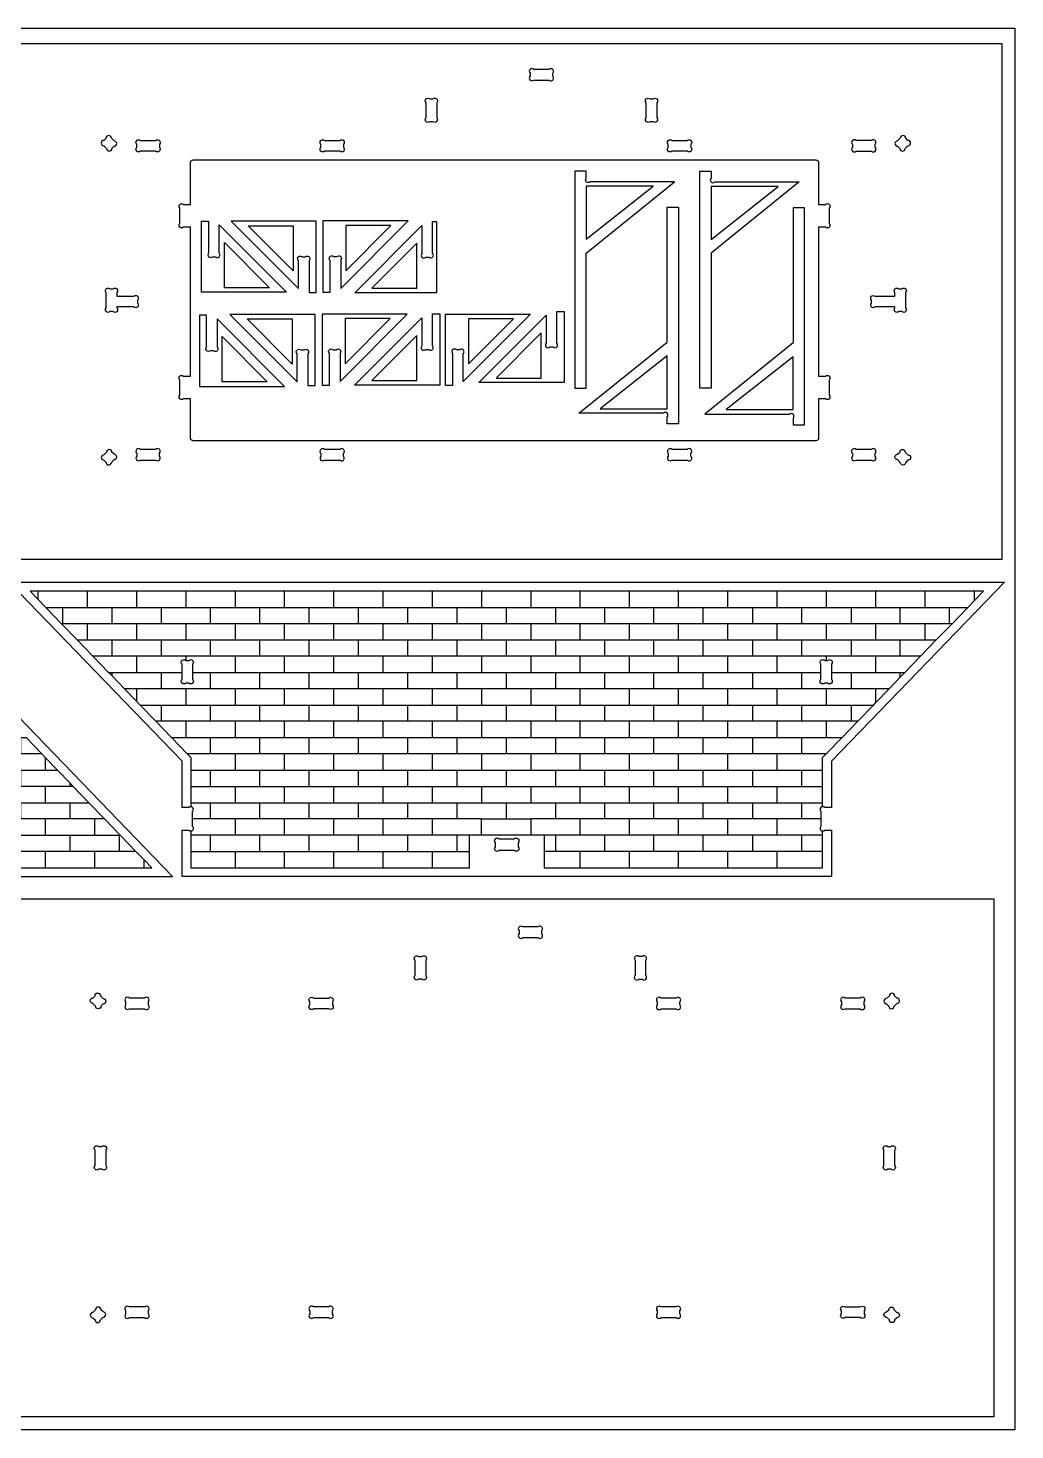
# Model space of a CAD drawing. Extents: x -0.5 to 22.4, y 15.7 to 32.1.
# Drawn here: x 10.82 to 22.4, y 15.67 to 32.13 of the extents above; entities that cross this region are included whole.
import ezdxf

# ---------------------------------------------------------------- set-up
doc = ezdxf.new("R2010")
doc.units = 0
doc.header["$MEASUREMENT"] = 0
doc.layers.get('0').update_dxf_attribs({"linetype": 'CONTINUOUS'})
doc.layers.add('ENGRAVING', color=1, linetype='CONTINUOUS')

msp = doc.modelspace()

# ---------------------------------------------------------------- linework, layer by layer
for points in [[(-0.539, 15.671), (-0.539, 32.127), (22.399, 32.127), (22.399, 15.671)], [(10.568, 25.891), (22.249, 25.891), (22.249, 31.94), (10.568, 31.94)], [(17.368, 29.648), (18.154, 30.269), (17.368, 30.269)], [(18.833, 29.646), (19.619, 30.266), (18.833, 30.266)], [(13.401, 29.806), (13.929, 29.806), (13.929, 29.276)], [(14.545, 29.278), (15.073, 29.808), (14.545, 29.808)], [(13.12, 29.078), (13.12, 29.609), (13.648, 29.078)], [(14.852, 29.073), (15.38, 29.073), (15.38, 29.603)], [(13.386, 28.712), (13.914, 28.712), (13.914, 28.182)], [(14.537, 28.185), (15.065, 28.716), (14.537, 28.716)], [(15.984, 28.184), (16.512, 28.714), (15.984, 28.714)], [(13.096, 27.974), (13.096, 28.505), (13.624, 27.974)], [(15.379, 27.989), (15.379, 28.519), (14.851, 27.989)], [(16.31, 28.018), (16.838, 28.018), (16.838, 28.549)], [(17.531, 27.659), (18.317, 27.659), (18.317, 28.279)], [(19.795, 28.268), (19.009, 27.648), (19.795, 27.648)], [(10.438, 15.824), (10.438, 21.905), (22.151, 21.905), (22.151, 15.824)]]:
    msp.add_lwpolyline(points, close=True)
for points in [[(16.752, 31.517), (16.931, 31.517, 1), (16.975, 31.561), (16.975, 31.597, 1), (16.931, 31.642), (16.752, 31.642, 1), (16.708, 31.597), (16.708, 31.561, 1)], [(15.531, 31.295), (15.568, 31.295, -1), (15.612, 31.251), (15.612, 31.073, -1), (15.568, 31.028), (15.531, 31.028, -1), (15.487, 31.073), (15.487, 31.251, -1)], [(18.071, 31.073), (18.071, 31.251, -1), (18.115, 31.295), (18.152, 31.295, -1), (18.196, 31.251), (18.196, 31.073, -1), (18.152, 31.028), (18.115, 31.028, -1)], [(11.8, 30.713), (11.826, 30.739, 1), (11.826, 30.802), (11.794, 30.834, 1), (11.732, 30.834), (11.706, 30.808, 1), (11.706, 30.745), (11.738, 30.713, 1)], [(12.135, 30.807), (12.313, 30.807, -1), (12.358, 30.763), (12.358, 30.726, -1), (12.313, 30.682), (12.135, 30.682, -1), (12.091, 30.726), (12.091, 30.763, -1)], [(14.296, 30.807), (14.475, 30.807, -1), (14.519, 30.763), (14.519, 30.726, -1), (14.475, 30.682), (14.296, 30.682, -1), (14.252, 30.726), (14.252, 30.763, -1)], [(18.374, 30.807), (18.553, 30.807, -1), (18.597, 30.763), (18.597, 30.726, -1), (18.553, 30.682), (18.374, 30.682, -1), (18.33, 30.726), (18.33, 30.763, -1)], [(20.714, 30.807), (20.535, 30.807, 1), (20.491, 30.763), (20.491, 30.726, 1), (20.535, 30.682), (20.714, 30.682, 1), (20.758, 30.726), (20.758, 30.763, 1)], [(21.111, 30.713), (21.143, 30.745, 1), (21.143, 30.808), (21.117, 30.834, 1), (21.054, 30.834), (21.022, 30.802, 1), (21.022, 30.739), (21.048, 30.713, 1)], [(20.095, 27.774), (20.095, 27.315, -0.414214), (20.064, 27.283), (12.753, 27.283, -0.414214), (12.722, 27.315), (12.722, 27.774), (12.641, 27.774, -1), (12.597, 27.818), (12.597, 27.996, -1), (12.641, 28.041), (12.722, 28.041), (12.722, 29.79), (12.641, 29.79, -1), (12.597, 29.834), (12.597, 30.013, -1), (12.641, 30.057), (12.722, 30.057), (12.722, 30.548, -0.414214), (12.753, 30.579), (20.064, 30.579, -0.414214), (20.095, 30.548), (20.095, 30.057), (20.176, 30.057, -1), (20.22, 30.013), (20.22, 29.834, -1), (20.176, 29.79), (20.095, 29.79), (20.095, 28.041), (20.176, 28.041, -1), (20.22, 27.996), (20.22, 27.818, -1), (20.176, 27.774)], [(17.235, 30.447), (17.235, 27.901), (17.368, 27.901), (17.368, 29.486), (18.404, 30.322), (17.412, 30.322, -1), (17.368, 30.366), (17.368, 30.447)], [(18.699, 27.899), (18.699, 30.445), (18.833, 30.445), (18.833, 30.364, 1), (18.877, 30.32), (19.868, 30.32), (18.833, 29.484), (18.833, 27.899)], [(18.317, 27.481), (18.317, 27.561, 1), (18.273, 27.606), (17.281, 27.606), (18.317, 28.441), (18.317, 30.026), (18.451, 30.026), (18.451, 27.481)], [(18.759, 27.595), (19.75, 27.595, -1), (19.795, 27.55), (19.795, 27.47), (19.928, 27.47), (19.928, 30.015), (19.795, 30.015), (19.795, 28.43)], [(12.85, 29.025), (12.85, 29.86), (12.935, 29.86), (12.935, 29.487, 1), (12.979, 29.443), (13.016, 29.443, 1), (13.06, 29.487), (13.06, 29.816), (13.85, 29.025)], [(13.199, 29.86), (13.989, 29.069), (13.989, 29.398, -1), (14.033, 29.442), (14.07, 29.442, -1), (14.114, 29.398), (14.114, 29.024), (14.199, 29.024), (14.199, 29.86)], [(14.361, 29.026), (14.361, 29.4, -1), (14.405, 29.444), (14.441, 29.444, -1), (14.486, 29.4), (14.486, 29.071), (15.276, 29.862), (14.276, 29.862), (14.276, 29.026)], [(14.65, 29.019), (15.439, 29.81), (15.439, 29.481, 1), (15.484, 29.437), (15.52, 29.437, 1), (15.564, 29.481), (15.564, 29.855), (15.609, 29.855), (15.609, 29.019)], [(12.102, 28.934), (12.102, 28.897, -1), (12.058, 28.853), (11.858, 28.853), (11.858, 28.842, -1), (11.813, 28.798), (11.777, 28.798, -1), (11.733, 28.842), (11.733, 29.021, -1), (11.777, 29.065), (11.813, 29.065, -1), (11.858, 29.021), (11.858, 28.978), (12.058, 28.978, -1)], [(20.991, 28.853), (20.759, 28.853, -1), (20.715, 28.897), (20.715, 28.934, -1), (20.759, 28.978), (20.991, 28.978), (20.991, 29.021, -1), (21.035, 29.065), (21.072, 29.065, -1), (21.116, 29.021), (21.116, 28.842, -1), (21.072, 28.798), (21.035, 28.798, -1), (20.991, 28.842)], [(16.108, 27.965), (16.897, 28.756), (16.897, 28.427, 1), (16.942, 28.383), (16.978, 28.383, 1), (17.022, 28.427), (17.022, 28.801), (17.107, 28.801), (17.107, 27.965)], [(12.827, 27.921), (13.826, 27.921), (13.037, 28.712), (13.037, 28.383, -1), (12.992, 28.339), (12.956, 28.339, -1), (12.912, 28.383), (12.912, 28.756), (12.827, 28.756)], [(13.184, 28.765), (13.974, 27.974), (13.974, 28.303, -1), (14.018, 28.348), (14.055, 28.348, -1), (14.099, 28.303), (14.099, 27.93), (14.184, 27.93), (14.184, 28.765)], [(14.353, 27.933), (14.353, 28.307, -1), (14.397, 28.351), (14.433, 28.351, -1), (14.478, 28.307), (14.478, 27.978), (15.267, 28.769), (14.268, 28.769), (14.268, 27.933)], [(14.649, 27.935), (15.438, 28.726), (15.438, 28.397, 1), (15.483, 28.353), (15.519, 28.353, 1), (15.563, 28.397), (15.563, 28.771), (15.648, 28.771), (15.648, 27.935)], [(15.88, 28.35), (15.843, 28.35, 1), (15.799, 28.305), (15.799, 27.932), (15.714, 27.932), (15.714, 28.767), (16.714, 28.767), (15.924, 27.976), (15.924, 28.305, 1)], [(11.826, 27.123), (11.8, 27.149, 1), (11.738, 27.149), (11.706, 27.117, 1), (11.706, 27.055), (11.732, 27.029, 1), (11.794, 27.029), (11.826, 27.061, 1)], [(12.135, 27.056), (12.313, 27.056, 1), (12.358, 27.1), (12.358, 27.136, 1), (12.313, 27.181), (12.135, 27.181, 1), (12.091, 27.136), (12.091, 27.1, 1)], [(14.296, 27.056), (14.475, 27.056, 1), (14.519, 27.1), (14.519, 27.136, 1), (14.475, 27.181), (14.296, 27.181, 1), (14.252, 27.136), (14.252, 27.1, 1)], [(18.553, 27.181), (18.374, 27.181, 1), (18.33, 27.136), (18.33, 27.1, 1), (18.374, 27.056), (18.553, 27.056, 1), (18.597, 27.1), (18.597, 27.136, 1)], [(20.714, 27.181), (20.535, 27.181, 1), (20.491, 27.136), (20.491, 27.1, 1), (20.535, 27.056), (20.714, 27.056, 1), (20.758, 27.1), (20.758, 27.136, 1)], [(21.022, 27.123), (21.048, 27.149, -1), (21.111, 27.149), (21.143, 27.117, -1), (21.143, 27.055), (21.117, 27.029, -1), (21.054, 27.029), (21.022, 27.061, -1)], [(0.832, 22.166), (12.513, 22.166), (10.484, 24.266), (10.484, 24.81), (10.403, 24.81, -1), (10.359, 24.854), (10.359, 25.033, -1), (10.403, 25.077), (10.484, 25.077), (10.484, 25.621), (2.861, 25.621), (2.861, 25.077), (2.942, 25.077, -1), (2.986, 25.033), (2.986, 24.854, -1), (2.942, 24.81), (2.861, 24.81), (2.861, 24.266)], [(12.623, 22.166), (12.623, 22.71), (12.704, 22.71, 1), (12.748, 22.754), (12.748, 22.933, 1), (12.704, 22.977), (12.623, 22.977), (12.623, 23.521), (10.594, 25.621), (22.276, 25.621), (20.246, 23.521), (20.246, 22.977), (20.166, 22.977, 1), (20.121, 22.933), (20.121, 22.754, 1), (20.166, 22.71), (20.246, 22.71), (20.246, 22.166)], [(12.623, 24.562), (12.623, 24.66, -1), (12.668, 24.704), (12.704, 24.704, -1), (12.748, 24.66), (12.748, 24.562), (12.748, 24.481, -1), (12.704, 24.437), (12.668, 24.437, -1), (12.623, 24.481)], [(20.246, 24.66), (20.246, 24.481, -1), (20.202, 24.437), (20.166, 24.437, -1), (20.121, 24.481), (20.121, 24.562), (20.121, 24.66, -1), (20.166, 24.704), (20.187, 24.704), (20.202, 24.704, -1)], [(16.346, 22.609), (16.524, 22.609, -1), (16.568, 22.564), (16.568, 22.516, -1), (16.524, 22.472), (16.346, 22.472, -1), (16.301, 22.516), (16.301, 22.564, -1)], [(16.579, 21.53), (16.579, 21.494, 1), (16.623, 21.45), (16.801, 21.45, 1), (16.846, 21.494), (16.846, 21.53, 1), (16.801, 21.575), (16.623, 21.575, 1)], [(15.358, 21.006), (15.358, 21.184, -1), (15.402, 21.228), (15.439, 21.228, -1), (15.483, 21.184), (15.483, 21.006, -1), (15.439, 20.961), (15.402, 20.961, -1)], [(18.066, 21.006), (18.066, 21.184, 1), (18.022, 21.228), (17.986, 21.228, 1), (17.941, 21.184), (17.941, 21.006, 1), (17.986, 20.961), (18.022, 20.961, 1)], [(11.577, 20.741), (11.602, 20.767, -1), (11.665, 20.767), (11.697, 20.735, -1), (11.697, 20.672), (11.671, 20.646, -1), (11.608, 20.646), (11.577, 20.678, -1)], [(12.005, 20.615), (12.184, 20.615, 1), (12.228, 20.659), (12.228, 20.696, 1), (12.184, 20.74), (12.005, 20.74, 1), (11.961, 20.696), (11.961, 20.659, 1)], [(14.167, 20.74), (14.345, 20.74, -1), (14.389, 20.696), (14.389, 20.659, -1), (14.345, 20.615), (14.167, 20.615, -1), (14.122, 20.659), (14.122, 20.696, -1)], [(18.245, 20.615), (18.423, 20.615, 1), (18.467, 20.659), (18.467, 20.696, 1), (18.423, 20.74), (18.245, 20.74, 1), (18.2, 20.696), (18.2, 20.659, 1)], [(20.584, 20.74), (20.406, 20.74, 1), (20.362, 20.696), (20.362, 20.659, 1), (20.406, 20.615), (20.584, 20.615, 1), (20.629, 20.659), (20.629, 20.696, 1)], [(21.013, 20.741), (20.987, 20.767, 1), (20.925, 20.767), (20.893, 20.735, 1), (20.893, 20.672), (20.919, 20.646, 1), (20.981, 20.646), (21.013, 20.678, 1)], [(11.603, 18.775), (11.603, 18.954, -1), (11.647, 18.998), (11.684, 18.998, -1), (11.728, 18.954), (11.728, 18.775, -1), (11.684, 18.731), (11.647, 18.731, -1)], [(20.906, 18.998), (20.942, 18.998, -1), (20.987, 18.954), (20.987, 18.775, -1), (20.942, 18.731), (20.906, 18.731, -1), (20.862, 18.775), (20.862, 18.954, -1)], [(12.005, 16.989), (12.184, 16.989, 1), (12.228, 17.033), (12.228, 17.069, 1), (12.184, 17.114), (12.005, 17.114, 1), (11.961, 17.069), (11.961, 17.033, 1)], [(14.167, 16.989), (14.345, 16.989, 1), (14.389, 17.033), (14.389, 17.069, 1), (14.345, 17.114), (14.167, 17.114, 1), (14.122, 17.069), (14.122, 17.033, 1)], [(18.245, 16.989), (18.423, 16.989, 1), (18.467, 17.033), (18.467, 17.069, 1), (18.423, 17.114), (18.245, 17.114, 1), (18.2, 17.069), (18.2, 17.033, 1)], [(20.584, 16.989), (20.406, 16.989, -1), (20.362, 17.033), (20.362, 17.069, -1), (20.406, 17.114), (20.584, 17.114, -1), (20.629, 17.069), (20.629, 17.033, -1)], [(11.665, 16.962), (11.697, 16.994, 1), (11.697, 17.056), (11.671, 17.082, 1), (11.608, 17.082), (11.577, 17.05, 1), (11.577, 16.988), (11.602, 16.962, 1)], [(20.893, 17.056), (20.919, 17.082, -1), (20.981, 17.082), (21.013, 17.05, -1), (21.013, 16.988), (20.987, 16.962, -1), (20.925, 16.962), (20.893, 16.994, -1)]]:
    msp.add_lwpolyline(points, format="xyb", close=True)
at = {"layer": 'ENGRAVING'}
for points in [[(11.509, 25.517), (10.931, 25.517), (10.84, 25.517), (10.931, 25.423)], [(10.931, 25.517), (10.931, 25.423)], [(12.088, 25.517), (11.509, 25.517)], [(11.509, 25.517), (11.509, 25.326)], [(12.088, 25.517), (12.088, 25.326)], [(12.666, 25.517), (12.088, 25.517)], [(13.245, 25.517), (12.666, 25.517)], [(12.666, 25.517), (12.666, 25.326)], [(13.245, 25.517), (13.245, 25.326)], [(13.823, 25.517), (13.245, 25.517)], [(13.823, 25.517), (13.823, 25.326), (14.112, 25.326)], [(14.402, 25.517), (13.823, 25.517)], [(14.98, 25.517), (14.402, 25.517), (14.402, 25.326)], [(14.98, 25.517), (14.98, 25.326)], [(15.559, 25.517), (14.98, 25.517)], [(15.559, 25.517), (15.559, 25.326)], [(16.137, 25.517), (15.559, 25.517)], [(16.137, 25.517), (16.137, 25.326)], [(16.716, 25.517), (16.137, 25.517)], [(17.294, 25.517), (16.716, 25.517)], [(16.716, 25.517), (16.716, 25.326)], [(17.294, 25.517), (17.294, 25.326)], [(17.873, 25.517), (17.294, 25.517)], [(17.873, 25.517), (17.873, 25.326)], [(21.344, 25.517), (20.765, 25.517), (20.187, 25.517), (19.608, 25.517), (19.03, 25.517), (18.451, 25.517), (17.873, 25.517)], [(18.451, 25.326), (18.451, 25.517)], [(19.03, 25.326), (19.03, 25.517)], [(19.608, 25.326), (19.608, 25.517)], [(20.187, 25.326), (20.187, 25.517)], [(20.765, 25.326), (20.765, 25.517)], [(21.292, 24.753), (21.476, 24.944), (21.661, 25.135), (21.845, 25.326), (21.922, 25.405), (22.03, 25.517)], [(21.344, 25.326), (21.344, 25.517)], [(21.922, 25.517), (21.344, 25.517)], [(21.922, 25.517), (21.922, 25.405)], [(22.03, 25.517), (21.922, 25.517)], [(10.931, 25.423), (11.025, 25.326)], [(11.025, 25.326), (11.22, 25.326)], [(11.025, 25.326), (11.209, 25.135)], [(11.22, 25.326), (11.22, 25.135)], [(11.22, 25.326), (11.509, 25.326)], [(11.509, 25.326), (11.798, 25.326), (12.088, 25.326)], [(11.798, 25.326), (11.798, 25.135)], [(12.088, 25.326), (12.377, 25.326)], [(12.377, 25.326), (12.666, 25.326)], [(12.377, 25.326), (12.377, 25.135)], [(12.666, 25.326), (12.955, 25.326)], [(12.955, 25.326), (13.245, 25.326)], [(12.955, 25.326), (12.955, 25.135)], [(13.245, 25.326), (13.534, 25.326)], [(13.534, 25.326), (13.823, 25.326)], [(13.534, 25.326), (13.534, 25.135)], [(14.112, 25.326), (14.402, 25.326)], [(14.112, 25.326), (14.112, 25.135)], [(14.402, 25.326), (14.691, 25.326), (14.98, 25.326)], [(14.691, 25.326), (14.691, 25.135)], [(14.98, 25.326), (15.269, 25.326), (15.559, 25.326)], [(15.269, 25.326), (15.269, 25.135)], [(15.559, 25.326), (15.848, 25.326), (16.137, 25.326)], [(15.848, 25.326), (15.848, 25.135)], [(16.137, 25.326), (16.426, 25.326)], [(16.426, 25.326), (16.716, 25.326)], [(16.426, 25.326), (16.426, 25.135)], [(16.716, 25.326), (17.005, 25.326)], [(17.005, 25.326), (17.294, 25.326)], [(17.005, 25.326), (17.005, 25.135)], [(17.294, 25.326), (17.583, 25.326)], [(17.583, 25.326), (17.873, 25.326)], [(17.583, 25.326), (17.583, 25.135)], [(17.873, 25.326), (18.162, 25.326)], [(18.162, 25.135), (18.162, 25.326)], [(18.162, 25.326), (18.451, 25.326), (18.74, 25.326), (19.03, 25.326), (19.319, 25.326), (19.608, 25.326), (19.897, 25.326), (20.187, 25.326), (20.476, 25.326), (20.765, 25.326)], [(18.74, 25.135), (18.74, 25.326)], [(19.319, 25.326), (19.319, 25.135)], [(19.897, 25.135), (19.897, 25.326)], [(20.476, 25.326), (20.476, 25.135)], [(20.765, 25.326), (21.054, 25.326), (21.344, 25.326), (21.633, 25.326)], [(21.054, 25.135), (21.054, 25.326)], [(21.633, 25.135), (21.633, 25.326)], [(21.633, 25.326), (21.845, 25.326)], [(11.22, 25.135), (11.209, 25.135)], [(11.209, 25.135), (11.393, 24.944)], [(11.509, 25.135), (11.22, 25.135)], [(11.798, 25.135), (11.509, 25.135)], [(11.509, 25.135), (11.509, 24.944)], [(12.088, 25.135), (11.798, 25.135)], [(12.377, 25.135), (12.088, 25.135)], [(12.088, 25.135), (12.088, 24.944)], [(12.666, 25.135), (12.377, 25.135)], [(12.955, 25.135), (12.666, 25.135)], [(12.666, 25.135), (12.666, 24.944)], [(13.245, 25.135), (12.955, 25.135)], [(13.245, 25.135), (13.245, 24.944), (13.534, 24.944)], [(13.534, 25.135), (13.245, 25.135)], [(13.823, 25.135), (13.534, 25.135)], [(13.823, 25.135), (13.823, 24.944)], [(14.112, 25.135), (13.823, 25.135)], [(14.402, 25.135), (14.112, 25.135)], [(14.402, 25.135), (14.402, 24.944)], [(14.691, 25.135), (14.402, 25.135)], [(14.98, 25.135), (14.691, 25.135)], [(15.269, 25.135), (14.98, 25.135)], [(14.98, 25.135), (14.98, 24.944)], [(15.559, 25.135), (15.269, 25.135)], [(15.559, 25.135), (15.559, 24.944)], [(15.848, 25.135), (15.559, 25.135)], [(16.137, 25.135), (15.848, 25.135)], [(16.137, 25.135), (16.137, 24.944)], [(16.426, 25.135), (16.137, 25.135)], [(16.716, 25.135), (16.426, 25.135)], [(17.005, 25.135), (16.716, 25.135)], [(16.716, 25.135), (16.716, 24.944)], [(17.294, 25.135), (17.005, 25.135)], [(17.294, 25.135), (17.294, 24.944)], [(17.583, 25.135), (17.294, 25.135)], [(17.873, 25.135), (17.583, 25.135)], [(17.873, 25.135), (17.873, 24.944)], [(18.162, 25.135), (17.873, 25.135)], [(18.451, 25.135), (18.162, 25.135)], [(18.451, 24.944), (18.451, 25.135)], [(18.74, 25.135), (18.451, 25.135)], [(19.03, 25.135), (18.74, 25.135)], [(19.319, 25.135), (19.03, 25.135)], [(19.03, 24.944), (19.03, 25.135)], [(19.608, 25.135), (19.319, 25.135)], [(19.608, 24.944), (19.608, 25.135)], [(19.897, 25.135), (19.608, 25.135)], [(20.476, 25.135), (20.187, 25.135), (19.897, 25.135)], [(20.187, 24.944), (20.187, 25.135)], [(20.765, 25.135), (20.476, 25.135)], [(21.054, 25.135), (20.765, 25.135)], [(20.765, 24.944), (20.765, 25.135)], [(21.344, 25.135), (21.054, 25.135)], [(21.633, 25.135), (21.344, 25.135)], [(21.344, 24.944), (21.344, 25.135)], [(21.661, 25.135), (21.633, 25.135)], [(11.393, 24.944), (11.509, 24.944)], [(11.393, 24.944), (11.578, 24.753)], [(11.509, 24.944), (11.798, 24.944)], [(11.798, 24.944), (11.798, 24.753)], [(11.798, 24.944), (12.088, 24.944)], [(12.088, 24.944), (12.377, 24.944)], [(12.377, 24.944), (12.377, 24.753)], [(12.377, 24.944), (12.666, 24.944)], [(12.666, 24.944), (12.955, 24.944)], [(12.955, 24.944), (13.245, 24.944)], [(12.955, 24.944), (12.955, 24.753)], [(13.534, 24.944), (13.534, 24.753)], [(13.534, 24.944), (13.823, 24.944)], [(13.823, 24.944), (14.112, 24.944)], [(14.112, 24.944), (14.402, 24.944)], [(14.112, 24.944), (14.112, 24.753)], [(14.402, 24.944), (14.691, 24.944)], [(14.691, 24.944), (14.691, 24.753)], [(14.691, 24.944), (14.98, 24.944)], [(14.98, 24.944), (15.269, 24.944)], [(15.269, 24.944), (15.269, 24.753)], [(15.269, 24.944), (15.559, 24.944)], [(15.559, 24.944), (15.848, 24.944)], [(15.848, 24.944), (15.848, 24.753)], [(15.848, 24.944), (16.137, 24.944)], [(16.137, 24.944), (16.426, 24.944)], [(16.426, 24.944), (16.716, 24.944)], [(16.426, 24.944), (16.426, 24.753)], [(16.716, 24.944), (17.005, 24.944)], [(17.005, 24.944), (17.005, 24.753)], [(17.005, 24.944), (17.294, 24.944)], [(17.294, 24.944), (17.583, 24.944)], [(17.583, 24.944), (17.873, 24.944)], [(17.583, 24.944), (17.583, 24.753)], [(17.873, 24.944), (18.162, 24.944)], [(18.162, 24.753), (18.162, 24.944)], [(18.162, 24.944), (18.451, 24.944)], [(18.451, 24.944), (18.74, 24.944)], [(18.74, 24.944), (19.03, 24.944)], [(19.03, 24.753), (18.74, 24.753), (18.74, 24.944)], [(19.03, 24.944), (19.319, 24.944)], [(19.319, 24.944), (19.319, 24.753)], [(19.319, 24.944), (19.608, 24.944)], [(19.608, 24.944), (19.897, 24.944)], [(19.897, 24.753), (19.897, 24.944), (20.187, 24.944)], [(20.187, 24.944), (20.476, 24.944)], [(20.476, 24.944), (20.765, 24.944)], [(20.476, 24.944), (20.476, 24.753)], [(20.765, 24.944), (21.054, 24.944)], [(21.054, 24.944), (21.344, 24.944)], [(21.054, 24.753), (21.054, 24.944)], [(21.344, 24.944), (21.476, 24.944)], [(11.798, 24.753), (11.578, 24.753)], [(11.578, 24.753), (11.762, 24.562)], [(12.088, 24.753), (11.798, 24.753)], [(12.377, 24.753), (12.088, 24.753)], [(12.088, 24.753), (12.088, 24.562)], [(12.666, 24.753), (12.377, 24.753)], [(12.955, 24.753), (12.666, 24.753)], [(12.666, 24.753), (12.666, 24.704)], [(13.245, 24.753), (12.955, 24.753)], [(13.245, 24.753), (13.245, 24.562)], [(13.534, 24.753), (13.245, 24.753)], [(13.823, 24.753), (13.534, 24.753)], [(14.112, 24.753), (13.823, 24.753)], [(13.823, 24.753), (13.823, 24.562)], [(14.402, 24.753), (14.112, 24.753)], [(14.402, 24.753), (14.402, 24.562)], [(14.691, 24.753), (14.402, 24.753)], [(14.98, 24.753), (14.691, 24.753)], [(15.269, 24.753), (14.98, 24.753)], [(14.98, 24.753), (14.98, 24.562)], [(15.559, 24.753), (15.269, 24.753)], [(15.559, 24.753), (15.559, 24.562)], [(15.848, 24.753), (15.559, 24.753)], [(16.137, 24.753), (15.848, 24.753)], [(16.426, 24.753), (16.137, 24.753)], [(16.137, 24.753), (16.137, 24.562)], [(17.005, 24.753), (16.716, 24.753), (16.426, 24.753)], [(16.716, 24.753), (16.716, 24.562)], [(17.294, 24.753), (17.005, 24.753)], [(17.294, 24.753), (17.294, 24.562)], [(17.583, 24.753), (17.294, 24.753)], [(18.162, 24.753), (17.873, 24.753), (17.583, 24.753)], [(17.873, 24.753), (17.873, 24.562)], [(18.74, 24.753), (18.451, 24.753), (18.162, 24.753)], [(18.451, 24.562), (18.451, 24.753)], [(19.319, 24.753), (19.03, 24.753)], [(19.03, 24.562), (19.03, 24.753)], [(19.608, 24.753), (19.319, 24.753)], [(19.608, 24.562), (19.608, 24.753)], [(19.897, 24.753), (19.608, 24.753)], [(20.187, 24.753), (19.897, 24.753)], [(20.765, 24.753), (20.476, 24.753), (20.187, 24.753)], [(20.187, 24.704), (20.187, 24.753)], [(21.054, 24.753), (20.765, 24.753)], [(20.765, 24.562), (20.765, 24.753)], [(21.292, 24.753), (21.054, 24.753)], [(21.107, 24.562), (21.292, 24.753)], [(11.762, 24.562), (11.798, 24.525)], [(11.762, 24.562), (11.798, 24.562)], [(11.798, 24.562), (12.088, 24.562)], [(11.798, 24.562), (11.798, 24.525)], [(11.798, 24.525), (11.947, 24.371)], [(12.088, 24.562), (12.377, 24.562)], [(12.377, 24.562), (12.377, 24.371)], [(12.377, 24.562), (12.623, 24.562)], [(12.748, 24.562), (12.955, 24.562)], [(12.955, 24.562), (12.955, 24.371)], [(12.955, 24.562), (13.245, 24.562)], [(13.245, 24.562), (13.534, 24.562)], [(13.534, 24.562), (13.823, 24.562)], [(13.534, 24.562), (13.534, 24.371)], [(13.823, 24.562), (14.112, 24.562)], [(14.112, 24.562), (14.112, 24.371)], [(14.112, 24.562), (14.402, 24.562)], [(14.402, 24.562), (14.691, 24.562)], [(14.691, 24.562), (14.691, 24.371)], [(14.691, 24.562), (14.98, 24.562)], [(14.98, 24.562), (15.269, 24.562)], [(15.269, 24.562), (15.559, 24.562)], [(15.269, 24.562), (15.269, 24.371)], [(15.559, 24.562), (15.848, 24.562)], [(15.848, 24.562), (15.848, 24.371)], [(15.848, 24.562), (16.137, 24.562)], [(16.137, 24.562), (16.426, 24.562)], [(16.426, 24.562), (16.426, 24.371)], [(16.426, 24.562), (16.716, 24.562)], [(16.716, 24.562), (17.005, 24.562)], [(17.005, 24.562), (17.294, 24.562)], [(17.005, 24.562), (17.005, 24.371)], [(17.294, 24.562), (17.583, 24.562)], [(17.583, 24.562), (17.583, 24.371)], [(17.583, 24.562), (17.873, 24.562)], [(17.873, 24.562), (18.162, 24.562)], [(18.162, 24.371), (18.162, 24.562)], [(18.162, 24.562), (18.451, 24.562)], [(18.451, 24.562), (18.74, 24.562)], [(18.74, 24.371), (18.74, 24.562)], [(18.74, 24.562), (19.03, 24.562)], [(19.03, 24.562), (19.319, 24.562)], [(19.319, 24.562), (19.319, 24.371)], [(19.319, 24.562), (19.608, 24.562)], [(19.608, 24.562), (19.897, 24.562)], [(19.897, 24.562), (20.121, 24.562)], [(19.897, 24.371), (19.897, 24.562)], [(20.476, 24.562), (20.476, 24.371), (20.187, 24.371)], [(20.246, 24.562), (20.476, 24.562)], [(20.476, 24.562), (20.765, 24.562)], [(20.765, 24.562), (21.054, 24.562)], [(21.054, 24.507), (21.054, 24.562)], [(21.054, 24.562), (21.107, 24.562)], [(21.054, 24.507), (21.107, 24.562)], [(12.088, 24.371), (11.947, 24.371)], [(11.947, 24.371), (12.088, 24.225)], [(12.377, 24.371), (12.088, 24.371)], [(12.088, 24.371), (12.088, 24.225)], [(12.666, 24.371), (12.377, 24.371)], [(12.955, 24.371), (12.666, 24.371)], [(12.666, 24.371), (12.666, 24.18)], [(13.245, 24.371), (12.955, 24.371)], [(13.534, 24.371), (13.245, 24.371)], [(13.245, 24.371), (13.245, 24.18)], [(13.823, 24.371), (13.534, 24.371)], [(13.823, 24.371), (13.823, 24.18)], [(14.112, 24.371), (13.823, 24.371)], [(14.402, 24.371), (14.112, 24.371)], [(14.691, 24.371), (14.402, 24.371)], [(14.402, 24.371), (14.402, 24.18)], [(14.98, 24.371), (14.691, 24.371)], [(15.269, 24.371), (14.98, 24.371)], [(14.98, 24.371), (14.98, 24.18)], [(15.559, 24.371), (15.269, 24.371)], [(15.848, 24.371), (15.559, 24.371)], [(15.559, 24.371), (15.559, 24.18)], [(16.137, 24.371), (15.848, 24.371)], [(16.426, 24.371), (16.137, 24.371)], [(16.137, 24.371), (16.137, 24.18)], [(16.716, 24.371), (16.426, 24.371)], [(17.005, 24.371), (16.716, 24.371)], [(16.716, 24.371), (16.716, 24.18)], [(17.294, 24.371), (17.005, 24.371)], [(17.583, 24.371), (17.294, 24.371)], [(17.294, 24.371), (17.294, 24.18)], [(17.873, 24.371), (17.583, 24.371)], [(18.162, 24.371), (17.873, 24.371)], [(17.873, 24.371), (17.873, 24.18)], [(18.451, 24.18), (18.451, 24.371), (18.162, 24.371)], [(19.03, 24.371), (18.74, 24.371), (18.451, 24.371)], [(19.319, 24.371), (19.03, 24.371)], [(19.03, 24.18), (19.03, 24.371)], [(19.608, 24.371), (19.319, 24.371)], [(19.897, 24.371), (19.608, 24.371)], [(19.608, 24.18), (19.608, 24.371)], [(20.187, 24.371), (19.897, 24.371)], [(20.187, 24.18), (20.187, 24.371)], [(20.765, 24.371), (20.476, 24.371)], [(20.765, 24.208), (20.765, 24.371)], [(20.923, 24.371), (20.765, 24.371)], [(20.765, 24.208), (20.923, 24.371)], [(20.923, 24.371), (21.054, 24.507)], [(12.088, 24.225), (12.131, 24.18)], [(20.738, 24.18), (20.765, 24.208)], [(12.131, 24.18), (12.316, 23.989)], [(12.131, 24.18), (12.377, 24.18)], [(12.377, 24.18), (12.377, 23.989)], [(12.377, 24.18), (12.666, 24.18)], [(12.666, 24.18), (12.955, 24.18)], [(12.955, 24.18), (12.955, 23.989)], [(12.955, 24.18), (13.245, 24.18)], [(13.245, 24.18), (13.534, 24.18)], [(13.534, 24.18), (13.534, 23.989)], [(13.534, 24.18), (13.823, 24.18)], [(13.823, 24.18), (14.112, 24.18)], [(14.112, 24.18), (14.402, 24.18)], [(14.112, 24.18), (14.112, 23.989)], [(14.402, 24.18), (14.691, 24.18)], [(14.691, 24.18), (14.98, 24.18)], [(14.691, 24.18), (14.691, 23.989)], [(14.98, 24.18), (15.269, 24.18)], [(15.269, 24.18), (15.559, 24.18)], [(15.269, 24.18), (15.269, 23.989)], [(15.559, 24.18), (15.848, 24.18)], [(15.848, 24.18), (16.137, 24.18)], [(15.848, 24.18), (15.848, 23.989)], [(16.137, 24.18), (16.426, 24.18)], [(16.426, 24.18), (16.716, 24.18)], [(16.426, 24.18), (16.426, 23.989)], [(16.716, 24.18), (17.005, 24.18)], [(17.005, 24.18), (17.005, 23.989)], [(17.005, 24.18), (17.294, 24.18)], [(17.294, 24.18), (17.583, 24.18)], [(17.583, 24.18), (17.873, 24.18)], [(17.583, 24.18), (17.583, 23.989)], [(17.873, 24.18), (18.162, 24.18)], [(18.162, 23.989), (18.162, 24.18)], [(18.162, 24.18), (18.451, 24.18)], [(18.451, 24.18), (18.74, 24.18)], [(18.74, 23.989), (18.74, 24.18)], [(18.74, 24.18), (19.03, 24.18)], [(19.03, 24.18), (19.319, 24.18)], [(19.319, 24.18), (19.608, 24.18)], [(19.319, 24.18), (19.319, 23.989)], [(19.608, 24.18), (19.897, 24.18)], [(19.897, 24.18), (20.187, 24.18)], [(19.897, 23.989), (19.897, 24.18)], [(20.187, 24.18), (20.476, 24.18)], [(20.37, 23.798), (20.554, 23.989), (20.738, 24.18)], [(20.476, 24.18), (20.738, 24.18)], [(20.476, 24.18), (20.476, 23.989)], [(12.377, 23.989), (12.316, 23.989)], [(12.316, 23.989), (12.5, 23.798)], [(12.666, 23.989), (12.377, 23.989)], [(12.955, 23.989), (12.666, 23.989)], [(12.666, 23.989), (12.666, 23.798)], [(13.245, 23.989), (12.955, 23.989)], [(13.534, 23.989), (13.245, 23.989)], [(13.245, 23.989), (13.245, 23.798)], [(13.823, 23.989), (13.534, 23.989)], [(14.112, 23.989), (13.823, 23.989)], [(13.823, 23.989), (13.823, 23.798)], [(14.402, 23.989), (14.112, 23.989)], [(14.691, 23.989), (14.402, 23.989)], [(14.402, 23.989), (14.402, 23.798)], [(14.98, 23.989), (14.691, 23.989)], [(14.98, 23.989), (14.98, 23.798)], [(15.269, 23.989), (14.98, 23.989)], [(15.559, 23.989), (15.269, 23.989)], [(15.848, 23.989), (15.559, 23.989)], [(15.559, 23.989), (15.559, 23.798)], [(16.137, 23.989), (15.848, 23.989)], [(16.426, 23.989), (16.137, 23.989)], [(16.137, 23.989), (16.137, 23.798)], [(16.716, 23.989), (16.426, 23.989)], [(16.716, 23.989), (16.716, 23.798)], [(17.005, 23.989), (16.716, 23.989)], [(17.294, 23.989), (17.005, 23.989)], [(17.583, 23.989), (17.294, 23.989)], [(17.294, 23.989), (17.294, 23.798)], [(17.873, 23.989), (17.583, 23.989)], [(17.873, 23.989), (17.873, 23.798)], [(18.451, 23.989), (18.162, 23.989), (17.873, 23.989)], [(19.03, 23.989), (18.74, 23.989), (18.451, 23.989)], [(18.451, 23.798), (18.451, 23.989)], [(19.03, 23.798), (19.03, 23.989)], [(19.319, 23.989), (19.03, 23.989)], [(19.608, 23.798), (19.608, 23.989), (19.319, 23.989)], [(19.897, 23.798), (20.187, 23.798), (20.187, 23.989), (19.897, 23.989), (19.608, 23.989)], [(20.476, 23.989), (20.187, 23.989)], [(20.554, 23.989), (20.476, 23.989)], [(10.976, 23.607), (10.731, 23.607), (10.731, 23.798), (10.792, 23.798)], [(10.976, 23.607), (10.792, 23.798)], [(12.5, 23.798), (12.685, 23.607)], [(12.5, 23.798), (12.666, 23.798)], [(12.666, 23.798), (12.955, 23.798)], [(12.955, 23.798), (13.245, 23.798)], [(12.955, 23.798), (12.955, 23.607)], [(13.245, 23.798), (13.534, 23.798)], [(13.534, 23.798), (13.534, 23.607)], [(13.534, 23.798), (13.823, 23.798)], [(13.823, 23.798), (14.112, 23.798)], [(14.112, 23.798), (14.402, 23.798)], [(14.112, 23.798), (14.112, 23.607)], [(14.402, 23.798), (14.691, 23.798)], [(14.691, 23.798), (14.98, 23.798)], [(14.691, 23.798), (14.691, 23.607)], [(14.98, 23.798), (15.269, 23.798)], [(15.269, 23.798), (15.269, 23.607)], [(15.269, 23.798), (15.559, 23.798)], [(15.559, 23.798), (15.848, 23.798)], [(15.848, 23.798), (16.137, 23.798)], [(15.848, 23.798), (15.848, 23.607)], [(16.137, 23.798), (16.426, 23.798)], [(16.426, 23.798), (16.716, 23.798)], [(16.426, 23.798), (16.426, 23.607)], [(16.716, 23.798), (17.005, 23.798)], [(17.005, 23.798), (17.005, 23.607)], [(17.005, 23.798), (17.294, 23.798)], [(17.294, 23.798), (17.583, 23.798)], [(17.583, 23.798), (17.583, 23.607)], [(17.583, 23.798), (17.873, 23.798)], [(17.873, 23.798), (18.162, 23.798)], [(18.162, 23.798), (18.451, 23.798)], [(18.162, 23.607), (18.162, 23.798)], [(18.451, 23.798), (18.74, 23.798)], [(18.74, 23.798), (19.03, 23.798)], [(18.74, 23.607), (18.74, 23.798)], [(19.03, 23.798), (19.319, 23.798)], [(19.319, 23.798), (19.608, 23.798)], [(19.319, 23.798), (19.319, 23.607)], [(19.608, 23.798), (19.897, 23.798)], [(19.897, 23.607), (19.897, 23.798)], [(20.185, 23.607), (20.37, 23.798)], [(20.187, 23.798), (20.37, 23.798)], [(11.02, 23.562), (10.976, 23.607)], [(11.161, 23.416), (11.02, 23.562)], [(11.02, 23.416), (11.02, 23.562)], [(12.955, 23.607), (12.685, 23.607)], [(12.685, 23.607), (12.728, 23.563)], [(12.728, 23.563), (12.728, 23.416)], [(13.534, 23.607), (13.245, 23.607), (12.955, 23.607)], [(13.245, 23.607), (13.245, 23.416)], [(13.823, 23.607), (13.534, 23.607)], [(13.823, 23.607), (13.823, 23.416)], [(14.112, 23.607), (13.823, 23.607)], [(14.402, 23.607), (14.112, 23.607)], [(14.402, 23.607), (14.402, 23.416)], [(14.691, 23.607), (14.402, 23.607)], [(14.98, 23.607), (14.691, 23.607)], [(14.98, 23.607), (14.98, 23.416)], [(15.269, 23.607), (14.98, 23.607)], [(15.559, 23.607), (15.269, 23.607)], [(15.848, 23.607), (15.559, 23.607)], [(15.559, 23.607), (15.559, 23.416)], [(16.137, 23.607), (15.848, 23.607)], [(16.426, 23.607), (16.137, 23.607)], [(16.137, 23.607), (16.137, 23.416)], [(16.716, 23.607), (16.426, 23.607)], [(17.005, 23.607), (16.716, 23.607)], [(16.716, 23.607), (16.716, 23.416)], [(17.294, 23.607), (17.005, 23.607)], [(17.583, 23.607), (17.294, 23.607)], [(17.294, 23.607), (17.294, 23.416)], [(17.873, 23.607), (17.583, 23.607)], [(17.873, 23.607), (17.873, 23.416)], [(18.451, 23.416), (18.451, 23.607), (18.162, 23.607), (17.873, 23.607)], [(19.03, 23.607), (18.74, 23.607), (18.451, 23.607)], [(19.319, 23.607), (19.03, 23.607)], [(19.03, 23.416), (19.03, 23.607)], [(19.608, 23.607), (19.319, 23.607)], [(20.185, 23.607), (19.897, 23.607), (19.608, 23.607)], [(19.608, 23.416), (19.608, 23.607)], [(20.142, 23.563), (20.185, 23.607)], [(20.142, 23.416), (20.142, 23.563)], [(11.02, 23.225), (10.731, 23.225), (10.731, 23.416), (11.02, 23.416)], [(11.02, 23.416), (11.161, 23.416)], [(11.309, 23.262), (11.161, 23.416)], [(12.728, 23.416), (12.955, 23.416)], [(12.728, 23.416), (12.728, 23.225)], [(12.955, 23.416), (13.245, 23.416)], [(12.955, 23.416), (12.955, 23.225)], [(13.245, 23.416), (13.534, 23.416)], [(13.534, 23.416), (13.534, 23.225)], [(13.534, 23.416), (13.823, 23.416)], [(13.823, 23.416), (14.112, 23.416)], [(14.112, 23.416), (14.112, 23.225)], [(14.112, 23.416), (14.402, 23.416)], [(14.402, 23.416), (14.691, 23.416)], [(14.691, 23.416), (14.98, 23.416)], [(14.691, 23.416), (14.691, 23.225)], [(14.98, 23.416), (15.269, 23.416)], [(15.269, 23.416), (15.269, 23.225)], [(15.269, 23.416), (15.559, 23.416)], [(15.559, 23.416), (15.848, 23.416)], [(15.848, 23.416), (16.137, 23.416)], [(15.848, 23.416), (15.848, 23.225)], [(16.137, 23.416), (16.426, 23.416)], [(16.426, 23.416), (16.716, 23.416)], [(16.426, 23.416), (16.426, 23.225), (16.716, 23.225)], [(16.716, 23.416), (17.005, 23.416)], [(17.005, 23.416), (17.294, 23.416), (17.583, 23.416), (17.583, 23.225)], [(17.005, 23.416), (17.005, 23.225)], [(17.583, 23.416), (17.873, 23.416)], [(17.873, 23.416), (18.162, 23.416)], [(18.162, 23.416), (18.451, 23.416)], [(18.162, 23.225), (18.162, 23.416)], [(18.451, 23.416), (18.74, 23.416)], [(18.74, 23.416), (19.03, 23.416)], [(18.74, 23.225), (18.74, 23.416)], [(19.03, 23.416), (19.319, 23.416)], [(19.319, 23.416), (19.608, 23.416)], [(19.319, 23.416), (19.319, 23.225), (19.608, 23.225)], [(19.608, 23.416), (19.897, 23.416)], [(19.897, 23.225), (19.897, 23.416)], [(19.897, 23.416), (20.142, 23.416)], [(20.142, 23.225), (20.142, 23.416)], [(11.02, 23.034), (11.02, 23.225)], [(11.309, 23.225), (11.02, 23.225)], [(11.309, 23.225), (11.309, 23.262)], [(11.345, 23.225), (11.309, 23.262)], [(11.345, 23.225), (11.309, 23.225)], [(11.53, 23.034), (11.345, 23.225)], [(12.728, 23.225), (12.955, 23.225)], [(12.728, 23.225), (12.728, 23.034)], [(12.955, 23.225), (13.245, 23.225), (13.534, 23.225)], [(13.245, 23.225), (13.245, 23.034), (13.534, 23.034), (13.823, 23.034)], [(13.534, 23.225), (13.823, 23.225)], [(13.823, 23.225), (14.112, 23.225)], [(13.823, 23.225), (13.823, 23.034), (14.112, 23.034), (14.402, 23.034)], [(14.112, 23.225), (14.402, 23.225)], [(14.402, 23.225), (14.402, 23.034)], [(14.402, 23.225), (14.691, 23.225)], [(14.691, 23.225), (14.98, 23.225), (15.269, 23.225)], [(14.98, 23.225), (14.98, 23.034)], [(15.269, 23.225), (15.559, 23.225)], [(15.559, 23.225), (15.848, 23.225)], [(15.559, 23.225), (15.559, 23.034), (15.848, 23.034), (16.137, 23.034)], [(15.848, 23.225), (16.137, 23.225)], [(16.137, 23.225), (16.426, 23.225)], [(16.137, 23.225), (16.137, 23.034), (16.426, 23.034), (16.716, 23.034)], [(16.716, 23.225), (17.005, 23.225)], [(16.716, 23.225), (16.716, 23.034), (17.005, 23.034), (17.294, 23.034)], [(17.005, 23.225), (17.294, 23.225)], [(17.294, 23.225), (17.583, 23.225)], [(17.294, 23.225), (17.294, 23.034), (17.583, 23.034), (17.873, 23.034)], [(17.583, 23.225), (17.873, 23.225)], [(17.873, 23.225), (18.162, 23.225)], [(17.873, 23.225), (17.873, 23.034)], [(18.162, 23.225), (18.451, 23.225)], [(18.451, 23.225), (18.74, 23.225)], [(18.451, 23.034), (18.451, 23.225)], [(18.74, 23.225), (19.03, 23.225)], [(18.74, 23.034), (19.03, 23.034), (19.03, 23.225)], [(19.03, 23.225), (19.319, 23.225)], [(19.608, 23.225), (19.897, 23.225)], [(19.608, 23.034), (19.608, 23.225)], [(19.897, 23.225), (20.142, 23.225)], [(20.142, 23.034), (20.142, 23.225)], [(11.309, 22.843), (11.02, 22.843), (10.731, 22.843), (10.731, 23.034), (11.02, 23.034), (11.309, 23.034)], [(11.309, 22.843), (11.309, 23.034)], [(11.309, 23.034), (11.53, 23.034)], [(11.714, 22.843), (11.53, 23.034)], [(12.728, 23.034), (12.955, 23.034), (13.245, 23.034)], [(12.728, 23.034), (12.728, 22.986)], [(12.955, 23.034), (12.955, 22.844)], [(13.534, 23.034), (13.534, 22.844)], [(14.112, 23.034), (14.112, 22.844)], [(14.402, 23.034), (14.691, 23.034), (14.98, 23.034)], [(14.691, 23.034), (14.691, 22.844)], [(14.98, 23.034), (15.269, 23.034)], [(15.269, 23.034), (15.559, 23.034)], [(15.269, 23.034), (15.269, 22.844)], [(15.848, 23.034), (15.848, 22.844)], [(16.426, 23.034), (16.426, 22.844)], [(17.005, 23.034), (17.005, 22.844)], [(17.583, 23.034), (17.583, 22.844)], [(17.873, 23.034), (18.162, 23.034)], [(18.162, 23.034), (18.451, 23.034)], [(18.162, 22.844), (18.162, 23.034)], [(18.451, 23.034), (18.74, 23.034)], [(18.74, 22.844), (18.74, 23.034)], [(19.03, 23.034), (19.319, 23.034)], [(19.319, 23.034), (19.608, 23.034)], [(19.319, 23.034), (19.319, 22.844)], [(19.608, 23.034), (19.897, 23.034)], [(19.897, 22.844), (19.897, 23.034)], [(19.897, 23.034), (20.142, 23.034)], [(20.142, 22.986), (20.142, 23.034)], [(11.02, 22.652), (11.02, 22.843)], [(11.598, 22.843), (11.309, 22.843)], [(11.598, 22.652), (11.598, 22.843)], [(11.714, 22.843), (11.598, 22.843)], [(11.899, 22.652), (11.714, 22.843)], [(12.955, 22.844), (12.748, 22.844)], [(13.245, 22.844), (12.955, 22.844)], [(13.245, 22.844), (13.245, 22.653)], [(13.534, 22.844), (13.245, 22.844)], [(13.823, 22.844), (13.534, 22.844)], [(14.112, 22.844), (13.823, 22.844), (13.823, 22.653)], [(14.402, 22.844), (14.112, 22.844)], [(14.691, 22.844), (14.402, 22.844), (14.402, 22.653)], [(14.98, 22.844), (14.691, 22.844)], [(14.98, 22.844), (14.98, 22.653), (14.691, 22.653)], [(15.269, 22.844), (14.98, 22.844)], [(15.559, 22.844), (15.269, 22.844)], [(15.848, 22.844), (15.559, 22.844)], [(15.559, 22.844), (15.559, 22.653)], [(16.873, 22.653), (16.716, 22.653), (16.137, 22.653), (16.137, 22.844), (15.848, 22.844)], [(16.137, 22.844), (16.426, 22.844), (16.716, 22.844)], [(17.005, 22.844), (16.716, 22.844), (16.716, 22.653)], [(17.294, 22.844), (17.005, 22.844)], [(17.294, 22.844), (17.294, 22.653)], [(17.583, 22.844), (17.294, 22.844)], [(17.873, 22.844), (17.583, 22.844)], [(17.873, 22.844), (17.873, 22.653)], [(18.451, 22.844), (18.162, 22.844), (17.873, 22.844)], [(19.03, 22.844), (18.74, 22.844), (18.451, 22.844)], [(18.451, 22.653), (18.451, 22.844)], [(19.608, 22.844), (19.319, 22.844), (19.03, 22.844)], [(19.03, 22.653), (19.03, 22.844)], [(19.897, 22.844), (19.608, 22.844)], [(19.608, 22.653), (19.608, 22.844)], [(20.121, 22.844), (19.897, 22.844)], [(10.731, 22.652), (11.02, 22.652)], [(11.02, 22.652), (11.309, 22.652)], [(11.309, 22.652), (11.598, 22.652)], [(11.309, 22.461), (11.309, 22.652)], [(11.598, 22.652), (11.888, 22.652)], [(11.888, 22.652), (11.899, 22.652)], [(11.888, 22.461), (11.888, 22.652)], [(12.083, 22.461), (11.899, 22.652)], [(12.728, 22.701), (12.728, 22.653)], [(12.955, 22.653), (12.728, 22.653)], [(12.728, 22.653), (12.728, 22.462)], [(12.955, 22.653), (12.955, 22.462)], [(13.245, 22.653), (12.955, 22.653)], [(13.534, 22.653), (13.245, 22.653)], [(13.823, 22.653), (13.534, 22.653)], [(13.534, 22.653), (13.534, 22.462)], [(14.112, 22.653), (13.823, 22.653)], [(14.402, 22.653), (14.112, 22.653)], [(14.112, 22.653), (14.112, 22.462)], [(14.691, 22.653), (14.402, 22.653)], [(14.691, 22.653), (14.691, 22.462)], [(15.269, 22.653), (14.98, 22.653)], [(15.269, 22.653), (15.269, 22.462)], [(15.848, 22.653), (15.559, 22.653), (15.269, 22.653)], [(15.848, 22.653), (15.848, 22.462)], [(15.997, 22.653), (15.848, 22.653)], [(15.997, 22.271), (15.997, 22.462), (15.997, 22.653)], [(16.137, 22.653), (15.997, 22.653)], [(17.005, 22.653), (16.873, 22.653)], [(16.873, 22.653), (16.873, 22.462)], [(17.005, 22.653), (17.005, 22.462)], [(17.294, 22.653), (17.005, 22.653)], [(17.583, 22.653), (17.294, 22.653)], [(17.873, 22.653), (17.583, 22.653)], [(17.583, 22.653), (17.583, 22.462)], [(18.162, 22.462), (18.162, 22.653), (17.873, 22.653)], [(18.74, 22.653), (18.451, 22.653), (18.162, 22.653)], [(18.74, 22.462), (18.74, 22.653)], [(19.319, 22.653), (19.03, 22.653), (18.74, 22.653)], [(19.608, 22.653), (19.319, 22.653), (19.319, 22.462)], [(19.897, 22.653), (19.608, 22.653)], [(20.142, 22.653), (19.897, 22.653)], [(19.897, 22.462), (19.897, 22.653)], [(20.142, 22.653), (20.142, 22.701)], [(20.142, 22.462), (20.142, 22.653)], [(11.02, 22.461), (10.731, 22.461)], [(11.02, 22.27), (11.02, 22.461)], [(11.309, 22.461), (11.02, 22.461)], [(11.598, 22.461), (11.309, 22.461)], [(11.598, 22.27), (11.598, 22.461)], [(11.888, 22.461), (11.598, 22.461)], [(12.083, 22.461), (11.888, 22.461)], [(12.177, 22.364), (12.083, 22.461)], [(12.728, 22.462), (12.955, 22.462)], [(12.728, 22.462), (12.728, 22.271), (13.245, 22.271)], [(12.955, 22.462), (13.245, 22.462)], [(13.245, 22.462), (13.534, 22.462)], [(13.245, 22.462), (13.245, 22.271)], [(13.534, 22.462), (13.823, 22.462)], [(13.823, 22.462), (14.112, 22.462)], [(13.823, 22.462), (13.823, 22.271)], [(14.112, 22.462), (14.402, 22.462)], [(14.402, 22.462), (14.402, 22.271)], [(14.402, 22.462), (14.691, 22.462)], [(14.691, 22.462), (14.98, 22.462)], [(14.98, 22.462), (15.269, 22.462), (15.559, 22.462)], [(14.98, 22.462), (14.98, 22.271)], [(15.559, 22.462), (15.848, 22.462), (15.997, 22.462)], [(15.559, 22.462), (15.559, 22.271)], [(17.005, 22.462), (16.873, 22.462)], [(16.873, 22.462), (16.873, 22.271), (17.294, 22.271)], [(17.294, 22.462), (17.005, 22.462)], [(17.583, 22.462), (17.294, 22.462), (17.294, 22.271)], [(17.873, 22.462), (17.583, 22.462)], [(17.873, 22.462), (17.873, 22.271)], [(18.451, 22.271), (18.451, 22.462), (18.162, 22.462), (17.873, 22.462)], [(19.03, 22.462), (18.74, 22.462), (18.451, 22.462)], [(19.319, 22.462), (19.03, 22.462)], [(19.03, 22.271), (19.03, 22.462)], [(19.608, 22.462), (19.319, 22.462)], [(20.142, 22.462), (19.897, 22.462), (19.608, 22.462)], [(19.608, 22.271), (19.608, 22.462)], [(19.608, 22.271), (20.142, 22.271), (20.142, 22.462)], [(10.441, 22.27), (11.02, 22.27)], [(11.02, 22.27), (11.598, 22.27)], [(11.598, 22.27), (12.177, 22.27)], [(12.177, 22.27), (12.177, 22.364)], [(12.268, 22.27), (12.177, 22.364)], [(12.177, 22.27), (12.268, 22.27)], [(13.245, 22.271), (13.823, 22.271)], [(13.823, 22.271), (14.402, 22.271)], [(14.402, 22.271), (14.98, 22.271)], [(14.98, 22.271), (15.559, 22.271)], [(15.559, 22.271), (15.997, 22.271)], [(17.294, 22.271), (17.873, 22.271)], [(17.873, 22.271), (18.451, 22.271), (19.03, 22.271)], [(19.03, 22.271), (19.608, 22.271)]]:
    msp.add_lwpolyline(points, dxfattribs=at)

doc.saveas('drawing.dxf')
